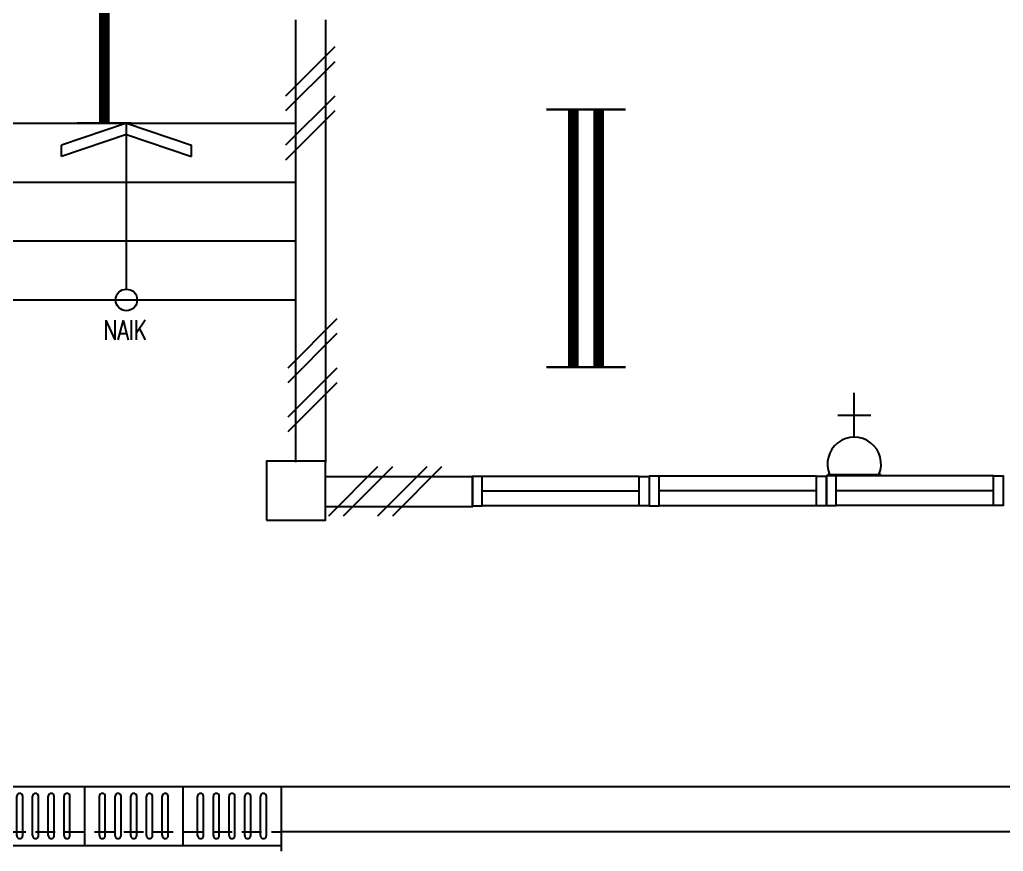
# Model space of a CAD drawing. Header units: inches. Extents: x -106706990 to 300603, y -86718466 to 1728185.
# Drawn here: x 50433 to 55439, y 15299 to 19530 of the extents above; entities that cross this region are included whole.
import ezdxf

# ---------------------------------------------------------------- set-up
doc = ezdxf.new("R2010")
doc.units = ezdxf.units.IN
doc.header["$MEASUREMENT"] = 0
doc.linetypes.add('DASHED2', pattern=[0.375, 0.25, -0.125])
doc.linetypes.add('HIDDEN', pattern=[0.375, 0.25, -0.125])
for name, color, linetype in [('A-ARR', 4, 'Continuous'), ('A-COLUMN', 3, 'Continuous'), ('A-DRAIN', 9, 'Continuous'), ('A-NOTE', 2, 'Continuous'), ('A-PTILE', 8, 'Continuous'), ('A-STAIR', 2, 'Continuous'), ('A-STAIRH', 8, 'HIDDEN'), ('A-WALL', 1, 'Continuous'), ('A-WIN', 9, 'Continuous'), ('A-WLH', 7, 'Continuous'), ('ELECT', 6, 'Continuous'), ('LAMP', 5, 'Continuous')]:
    doc.layers.add(name, color=color, linetype=linetype)
doc.styles.add('ROMANS', font='romans.shx', dxfattribs={"width": 0.75, "height": 200})

# ---------------------------------------------------------------- blocks, each defined once
blk = doc.blocks.new('PC COVER')
for p, q in [((-300, 500), (0, 500)), ((-300, 0), (0, 0))]:
    blk.add_line(p, q)
at = {"layer": 'A-DRAIN', "linetype": 'Continuous', "ltscale": 1000}
for p, q in [((-300, 0), (-300, 500)), ((0, 0), (0, 500))]:
    blk.add_line(p, q, dxfattribs=at)
at = {"layer": 'A-PTILE'}
for p, q in [((-50, 425), (-250, 425)), ((-50, 395), (-250, 395)), ((-50, 345), (-250, 345)), ((-50, 315), (-250, 315)), ((-50, 265), (-250, 265)), ((-50, 235), (-250, 235)), ((-50, 185), (-250, 185)), ((-50, 155), (-250, 155)), ((-50, 105), (-250, 105)), ((-50, 75), (-250, 75))]:
    blk.add_line(p, q, dxfattribs=at)
for centre, start, end in [((-250, 410), 90, 270), ((-50, 410), 270, 90), ((-250, 330), 90, 270), ((-50, 330), 270, 90), ((-250, 250), 90, 270), ((-50, 250), 270, 90), ((-250, 170), 90, 270), ((-50, 170), 270, 90), ((-250, 90), 90, 270), ((-50, 90), 270, 90)]:
    blk.add_arc(centre, 15, start, end, dxfattribs=at)
blk = doc.blocks.new('A$C49831240')
at = {"layer": 'A-WLH', "color": 8}
for p, q in [((250, 575), (0, 325)), ((250, 500), (0, 250)), ((250, 325), (0, 75)), ((250, 250), (0, 0))]:
    blk.add_line(p, q, dxfattribs=at)
blk = doc.blocks.new('A$C04C40081')
at = {"layer": 'A-WIN', "color": 8}
for p, q in [((850, 150), (50, 150)), ((850, 75), (50, 75)), ((850, 0), (50, 0))]:
    blk.add_line(p, q, dxfattribs=at)
at = {"layer": 'A-WIN', "color": 8, "linetype": 'Continuous'}
for points in [[(50, 150), (0, 150), (0, 0), (50, 0)], [(850, 150), (900, 150), (900, 0), (850, 0)]]:
    blk.add_lwpolyline(points, close=True, dxfattribs=at)
blk = doc.blocks.new('YBC 236')
at = {"layer": 'LAMP'}
for points, const_width in [([(-134681.8, 193808.3), (-134681.8, 193533.1)], 10.9), ([(-133371.4, 193808.3), (-133371.4, 193533.1)], 10.9), ([(-134681.8, 193670.7), (-133371.4, 193670.7)], 54.6), ([(-134681.8, 193679.4), (-134681.8, 193404.2)], 10.9), ([(-133371.4, 193679.4), (-133371.4, 193404.2)], 10.9), ([(-134681.8, 193541.8), (-133371.4, 193541.8)], 54.6)]:
    blk.add_lwpolyline(points, dxfattribs=dict(at, const_width=const_width))
blk = doc.blocks.new('*U216')
at = {"layer": 'LAMP', "rotation": 90}
blk.add_blockref('YBC 236', (193606.2, 134026.6, -5.5), dxfattribs=at)
blk = doc.blocks.new('*U217')
at = {"layer": 'LAMP', "color": 0, "linetype": 'ByBlock', "lineweight": -2, "transparency": 16777216}
blk.add_blockref('*U216', (0, 0), dxfattribs=at)
blk = doc.blocks.new('YBC136')
at = {"layer": 'LAMP'}
for points, const_width in [([(-135000.8, 195525.6), (-135000.8, 195250.4)], 10.9), ([(-133690.5, 195525.6), (-133690.5, 195250.4)], 10.9), ([(-135000.8, 195388), (-133690.5, 195388)], 54.6)]:
    blk.add_lwpolyline(points, dxfattribs=dict(at, const_width=const_width))
blk = doc.blocks.new('*U222')
at = {"layer": 'LAMP', "rotation": 270}
blk.add_blockref('YBC136', (-195388, -134345.6, -5.5), dxfattribs=at)
blk = doc.blocks.new('*U223')
at = {"layer": 'LAMP', "color": 0, "linetype": 'ByBlock', "lineweight": -2, "transparency": 16777216}
blk.add_blockref('*U222', (0, 0), dxfattribs=at)
blk = doc.blocks.new('SOCKET')
at = {"layer": 'ELECT', "color": 6}
for p, q in [((15248.7, 25891.4), (15248.7, 26116.4)), ((15164.3, 26003.9), (15333.1, 26003.9)), ((15112.3, 25701.6), (15385.1, 25701.6))]:
    blk.add_line(p, q, dxfattribs=at)
blk.add_arc((15248.7, 25755), 136.4, 336.9763, 203.0237, dxfattribs=at)

msp = doc.modelspace()

# ---------------------------------------------------------------- linework, layer by layer
at = {"color": 8}
msp.add_line((51763.8, 15629.4), (51763.8, 15299.4), dxfattribs=at)
at = {"layer": 'A-COLUMN', "color": 8}
msp.add_lwpolyline([(51689.1, 16984.9), (51989.1, 16984.9), (51989.1, 17284.9), (51689.1, 17284.9)], close=True, dxfattribs=at)
at = {"layer": 'A-DRAIN', "color": 8, "linetype": 'Continuous', "ltscale": 1000}
for p, q in [((44338.8, 15629.4), (63988.8, 15629.4)), ((66088.8, 15399.4), (51763.8, 15399.4))]:
    msp.add_line(p, q, dxfattribs=at)
at = {"layer": 'A-NOTE', "color": 8, "linetype": 'Continuous', "ltscale": 500}
for p, q in [((50976.3, 19004.4), (50645.3, 18891.7)), ((50976.3, 18159.4), (50976.3, 19004.4)), ((50976.3, 19004.4), (51307.2, 18891.7)), ((50976.3, 18946.8), (50645.3, 18834)), ((50976.3, 18946.8), (51307.2, 18834)), ((50645.3, 18834), (50645.3, 18891.7)), ((51307.2, 18834), (51307.2, 18891.7))]:
    msp.add_line(p, q, dxfattribs=at)
msp.add_circle((50976.3, 18104.4), 55, dxfattribs=at)
at = {"layer": 'A-STAIR', "color": 8}
for p, q in [((50113.8, 19004.4), (51838.8, 19004.4)), ((50113.8, 18704.4), (51838.8, 18704.4)), ((50113.8, 18404.4), (51838.8, 18404.4)), ((49963.8, 18104.4), (51838.8, 18104.4))]:
    msp.add_line(p, q, dxfattribs=at)
at = {"layer": 'A-STAIRH', "color": 8, "linetype": 'DASHED2', "ltscale": 400}
msp.add_line((49763.8, 15399.4), (51763.8, 15399.4), dxfattribs=at)
at = {"layer": 'A-WALL', "color": 8}
for p, q in [((51838.8, 17279.4), (51838.8, 19529.4)), ((51988.8, 19529.4), (51988.8, 17279.4)), ((52738.8, 17204.4), (51988.8, 17204.4)), ((52738.8, 17054.4), (52738.8, 17204.4)), ((51988.8, 17054.4), (52738.8, 17054.4))]:
    msp.add_line(p, q, dxfattribs=at)
at = {"layer": 'A-WLH', "color": 8}
for p, q in [((52006.5, 17006.9), (52256.5, 17256.9)), ((52081.5, 17006.9), (52331.5, 17256.9)), ((52256.5, 17006.9), (52506.5, 17256.9)), ((52331.5, 17006.9), (52581.5, 17256.9))]:
    msp.add_line(p, q, dxfattribs=at)

# ---------------------------------------------------------------- block references
at = {"layer": 'A-ARR', "color": 8, "rotation": 270}
for p in [(50263.8, 15329.4), (50763.8, 15329.4), (51263.8, 15329.4)]:
    msp.add_blockref('PC COVER', p, dxfattribs=at)
at = {"layer": 'A-WIN', "color": 8}
for p in [(52736, 17056.8), (53637.3, 17057.7), (54538.6, 17058.9)]:
    msp.add_blockref('A$C04C40081', p, dxfattribs=at)
at = {"layer": 'A-WLH', "color": 8}
for p in [(51786.4, 18816.2), (51797.2, 17432.9)]:
    msp.add_blockref('A$C49831240', p, dxfattribs=at)
at = {"layer": 'ELECT', "color": 7, "linetype": 'HIDDEN'}
msp.add_blockref('SOCKET', (39431.5, -8485), dxfattribs=at)
at = {"layer": 'LAMP', "color": 0}
for name, p in [('*U223', (50863.3, 19659.4, -54.6)), ('*U217', (53314.6, 18417.9, 5.5))]:
    msp.add_blockref(name, p, dxfattribs=at)

# ---------------------------------------------------------------- texts
at = {"layer": 'A-NOTE', "color": 8, "linetype": 'Continuous', "ltscale": 500, "style": 'ROMANS', "width": 0.75}
msp.add_text('NAIK', height=100, dxfattribs=at).set_placement((50859.4, 17900.9))

doc.saveas('drawing.dxf')
